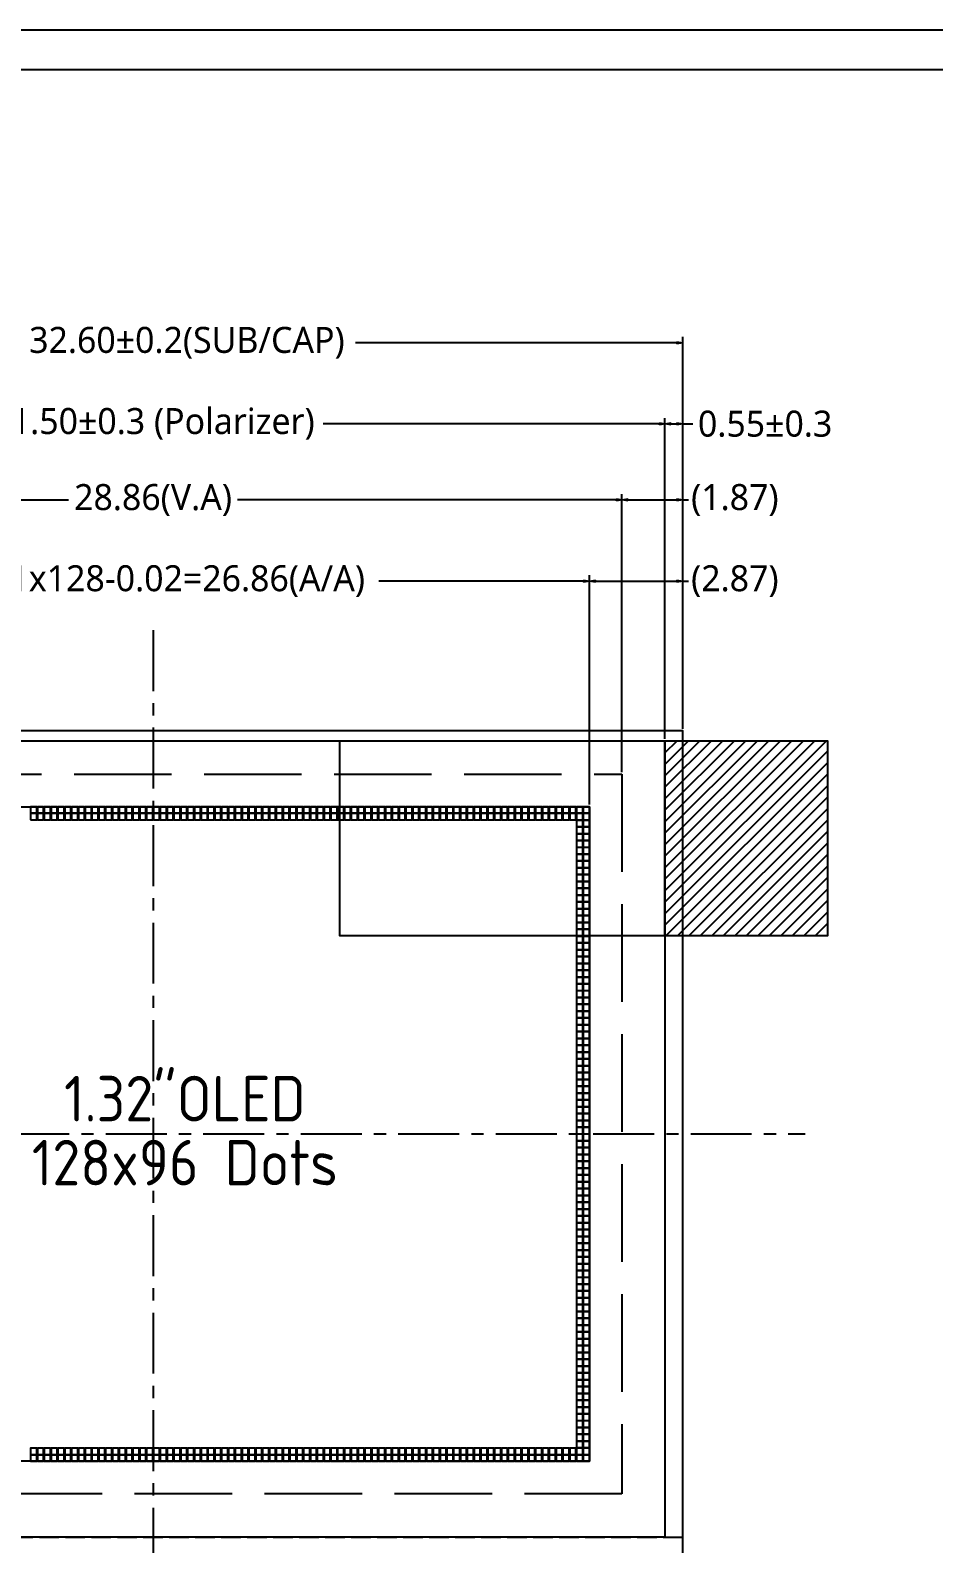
# Model space of a CAD drawing. Header units: inches. Extents: x -33 to 113, y 38 to 135.
# Drawn here: x 12.46 to 40.26, y 88.44 to 135.01 of the extents above; entities that cross this region are included whole.
import ezdxf
from ezdxf.enums import TextEntityAlignment as Align

# ---------------------------------------------------------------- set-up
doc = ezdxf.new("R2010")
doc.units = ezdxf.units.IN
doc.header["$MEASUREMENT"] = 0
doc.linetypes.add('CENTER', pattern=[0.6, 0.375, -0.075, 0.075, -0.075])
doc.linetypes.add('HIDDEN', pattern=[4, 3, -1])
for name, color, linetype in [('BOM', 7, 'Continuous'), ('dim', 3, 'Continuous'), ('Frame', 7, 'Continuous'), ('PANEL', 7, 'Continuous'), ('PIXEL', 7, 'Continuous'), ('Polarizer', 6, 'Continuous')]:
    doc.layers.add(name, color=color, linetype=linetype)
doc.styles.add('Arial', font='')
doc.styles.get("Standard").update_dxf_attribs({"font": 'isocp.shx', "bigfont": 'gbcbig.shx'})
doc.styles.get('Arial').set_extended_font_data('Microsoft YaHei')
doc.dimstyles.new('STANDARD$0', dxfattribs={"dimtxt": 1.5, "dimasz": 1.8, "dimexe": 0.5, "dimexo": 0.5, "dimgap": 0.2, "dimtad": 0, "dimzin": 9, "dimdsep": 46, "dimtxsty": 'Standard', "dimcen": 1.8, "dimclrd": 1, "dimclre": 1, "dimclrt": 1, "dimadec": 0, "dimazin": 0, "dimtfac": 1, "dimtmove": 0, "dimatfit": 1, "dimfxl": 0.5, "dimtolj": 1, "dimtzin": 0, "dimlwd": 5, "dimlwe": 5, "dimarcsym": 0})

# ---------------------------------------------------------------- blocks, each defined once
blk = doc.blocks.new('_ClosedBlank')
at = {"color": 0, "linetype": 'ByBlock', "lineweight": -2}
for p, q in [((-1, 0.17), (0, 0)), ((-1, 0.17), (-1, -0.17)), ((0, 0), (-1, -0.17))]:
    blk.add_line(p, q, dxfattribs=at)
blk = doc.blocks.new('*D6')
at = {"layer": 'DEFPOINTS', "color": 0, "transparency": 16777216}
for p in [(29.667, 118.059), (2.807, 111.118), (29.667, 111.118)]:
    blk.add_point(p, dxfattribs=at)
at = {"layer": 'dim', "color": 4, "lineweight": -2, "transparency": 16777216}
for p, q in [((2.807, 111.181), (2.807, 118.239)), ((2.987, 118.059), (9.288, 118.059)), ((29.487, 118.059), (23.187, 118.059)), ((29.667, 111.181), (29.667, 118.239))]:
    blk.add_line(p, q, dxfattribs=at)
at = {"layer": 'dim', "color": 4, "lineweight": -2, "transparency": 16777216, "xscale": 0.18, "yscale": 0.18, "zscale": 0.18, "rotation": 180}
blk.add_blockref('_ClosedBlank', (2.807, 118.059), dxfattribs=at)
at = {"layer": 'dim', "color": 4, "lineweight": -2, "transparency": 16777216, "xscale": 0.18, "yscale": 0.18, "zscale": 0.18}
blk.add_blockref('_ClosedBlank', (29.667, 118.059), dxfattribs=at)
at = {"layer": 'dim', "color": 4, "transparency": 16777216, "insert": (16.237, 118.059), "char_height": 0.8, "attachment_point": 5, "style": 'Arial'}
blk.add_mtext('\\A1;P0.21x128-0.02=26.86(A/A)', dxfattribs=at)
blk = doc.blocks.new('*D7')
at = {"layer": 'DEFPOINTS', "color": 0, "transparency": 16777216}
for p in [(32.537, 125.392), (-0.063, 113.448), (32.537, 113.448)]:
    blk.add_point(p, dxfattribs=at)
at = {"layer": 'dim', "color": 4, "lineweight": -2, "transparency": 16777216}
for p, q in [((-0.063, 113.511), (-0.063, 125.572)), ((0.117, 125.392), (12.097, 125.392)), ((32.357, 125.392), (22.462, 125.392)), ((32.537, 113.511), (32.537, 125.572))]:
    blk.add_line(p, q, dxfattribs=at)
at = {"layer": 'dim', "color": 4, "lineweight": -2, "transparency": 16777216, "xscale": 0.18, "yscale": 0.18, "zscale": 0.18, "rotation": 180}
blk.add_blockref('_ClosedBlank', (-0.063, 125.392), dxfattribs=at)
at = {"layer": 'dim', "color": 4, "lineweight": -2, "transparency": 16777216, "xscale": 0.18, "yscale": 0.18, "zscale": 0.18}
blk.add_blockref('_ClosedBlank', (32.537, 125.392), dxfattribs=at)
at = {"layer": 'dim', "color": 4, "transparency": 16777216, "insert": (17.279, 125.392), "char_height": 0.8, "attachment_point": 5, "style": 'Arial'}
blk.add_mtext('\\A1;32.60%%P0.2(SUB/CAP)', dxfattribs=at)
blk = doc.blocks.new('*D8')
at = {"layer": 'DEFPOINTS', "color": 0, "transparency": 16777216}
for p in [(32.537, 118.059), (32.537, 113.448), (29.667, 111.118)]:
    blk.add_point(p, dxfattribs=at)
at = {"layer": 'dim', "color": 4, "lineweight": -2, "transparency": 16777216}
for p, q in [((29.667, 111.181), (29.667, 118.239)), ((29.847, 118.059), (32.357, 118.059)), ((32.537, 113.511), (32.537, 118.239)), ((32.537, 118.059), (32.717, 118.059))]:
    blk.add_line(p, q, dxfattribs=at)
at = {"layer": 'dim', "color": 4, "lineweight": -2, "transparency": 16777216, "xscale": 0.18, "yscale": 0.18, "zscale": 0.18, "rotation": 180}
blk.add_blockref('_ClosedBlank', (29.667, 118.059), dxfattribs=at)
at = {"layer": 'dim', "color": 4, "lineweight": -2, "transparency": 16777216, "xscale": 0.18, "yscale": 0.18, "zscale": 0.18}
blk.add_blockref('_ClosedBlank', (32.537, 118.059), dxfattribs=at)
at = {"layer": 'dim', "color": 4, "transparency": 16777216, "insert": (34.14, 118.059), "char_height": 0.8, "attachment_point": 5, "style": 'Arial'}
blk.add_mtext('\\A1;(2.87)', dxfattribs=at)
blk = doc.blocks.new('*D15')
at = {"layer": 'DEFPOINTS', "color": 0, "transparency": 16777216}
for p in [(30.667, 120.556), (1.807, 112.118), (30.667, 112.118)]:
    blk.add_point(p, dxfattribs=at)
at = {"layer": 'dim', "color": 4, "lineweight": -2, "transparency": 16777216}
for p, q in [((1.807, 112.181), (1.807, 120.736)), ((30.667, 112.181), (30.667, 120.736)), ((1.987, 120.556), (13.638, 120.556)), ((30.487, 120.556), (18.836, 120.556))]:
    blk.add_line(p, q, dxfattribs=at)
at = {"layer": 'dim', "color": 4, "lineweight": -2, "transparency": 16777216, "xscale": 0.18, "yscale": 0.18, "zscale": 0.18, "rotation": 180}
blk.add_blockref('_ClosedBlank', (1.807, 120.556), dxfattribs=at)
at = {"layer": 'dim', "color": 4, "lineweight": -2, "transparency": 16777216, "xscale": 0.18, "yscale": 0.18, "zscale": 0.18}
blk.add_blockref('_ClosedBlank', (30.667, 120.556), dxfattribs=at)
at = {"layer": 'dim', "color": 4, "transparency": 16777216, "insert": (16.237, 120.556), "char_height": 0.8, "attachment_point": 5, "style": 'Arial'}
blk.add_mtext('\\A1;28.86(V.A)', dxfattribs=at)
blk = doc.blocks.new('*D18')
at = {"layer": 'DEFPOINTS', "color": 0, "transparency": 16777216}
for p in [(32.537, 120.556), (32.537, 113.448), (30.667, 112.118)]:
    blk.add_point(p, dxfattribs=at)
at = {"layer": 'dim', "color": 4, "lineweight": -2, "transparency": 16777216}
for p, q in [((30.667, 112.181), (30.667, 120.736)), ((32.537, 113.511), (32.537, 120.736)), ((30.847, 120.556), (32.357, 120.556)), ((32.537, 120.556), (32.717, 120.556))]:
    blk.add_line(p, q, dxfattribs=at)
at = {"layer": 'dim', "color": 4, "lineweight": -2, "transparency": 16777216, "xscale": 0.18, "yscale": 0.18, "zscale": 0.18, "rotation": 180}
blk.add_blockref('_ClosedBlank', (30.667, 120.556), dxfattribs=at)
at = {"layer": 'dim', "color": 4, "lineweight": -2, "transparency": 16777216, "xscale": 0.18, "yscale": 0.18, "zscale": 0.18}
blk.add_blockref('_ClosedBlank', (32.537, 120.556), dxfattribs=at)
at = {"layer": 'dim', "color": 4, "transparency": 16777216, "insert": (34.14, 120.556), "char_height": 0.8, "attachment_point": 5, "style": 'Arial'}
blk.add_mtext('\\A1;(1.87)', dxfattribs=at)
blk = doc.blocks.new('*D36')
at = {"layer": 'DEFPOINTS', "color": 0, "transparency": 16777216}
for p in [(31.987, 122.896), (0.487, 113.148), (31.987, 113.148)]:
    blk.add_point(p, dxfattribs=at)
at = {"layer": 'dim', "color": 4, "lineweight": -2, "transparency": 16777216}
for p, q in [((0.487, 113.211), (0.487, 123.076)), ((31.987, 113.211), (31.987, 123.076)), ((0.667, 122.896), (11.008, 122.896)), ((31.807, 122.896), (21.467, 122.896))]:
    blk.add_line(p, q, dxfattribs=at)
at = {"layer": 'dim', "color": 4, "lineweight": -2, "transparency": 16777216, "xscale": 0.18, "yscale": 0.18, "zscale": 0.18, "rotation": 180}
blk.add_blockref('_ClosedBlank', (0.487, 122.896), dxfattribs=at)
at = {"layer": 'dim', "color": 4, "lineweight": -2, "transparency": 16777216, "xscale": 0.18, "yscale": 0.18, "zscale": 0.18}
blk.add_blockref('_ClosedBlank', (31.987, 122.896), dxfattribs=at)
at = {"layer": 'dim', "color": 4, "transparency": 16777216, "insert": (16.237, 122.896), "char_height": 0.8, "attachment_point": 5, "style": 'Arial'}
blk.add_mtext('\\A1;31.50%%P0.3 (Polarizer)', dxfattribs=at)
blk = doc.blocks.new('*D39')
at = {"layer": 'DEFPOINTS', "color": 0, "transparency": 16777216}
for p in [(32.537, 122.896), (32.537, 113.448), (31.987, 113.148)]:
    blk.add_point(p, dxfattribs=at)
at = {"layer": 'dim', "color": 4, "lineweight": -2, "transparency": 16777216}
for p, q in [((31.987, 113.211), (31.987, 123.076)), ((32.537, 113.511), (32.537, 123.076)), ((32.167, 122.896), (32.357, 122.896)), ((32.537, 122.896), (32.847, 122.896))]:
    blk.add_line(p, q, dxfattribs=at)
at = {"layer": 'dim', "color": 4, "lineweight": -2, "transparency": 16777216, "xscale": 0.18, "yscale": 0.18, "zscale": 0.18, "rotation": 180}
blk.add_blockref('_ClosedBlank', (31.987, 122.896), dxfattribs=at)
at = {"layer": 'dim', "color": 4, "lineweight": -2, "transparency": 16777216, "xscale": 0.18, "yscale": 0.18, "zscale": 0.18}
blk.add_blockref('_ClosedBlank', (32.537, 122.896), dxfattribs=at)
at = {"layer": 'dim', "color": 4, "transparency": 16777216, "insert": (35.072, 122.896), "char_height": 0.8, "attachment_point": 5, "style": 'Arial'}
blk.add_mtext('\\A1;0.55%%p0.3', dxfattribs=at)

msp = doc.modelspace()

# ---------------------------------------------------------------- hatches: boundary and pattern name
at = {"layer": 'BOM'}
h = msp.add_hatch(dxfattribs=at)
h.set_pattern_fill('ANSI31', color=3, scale=2, style=0)
h.set_pattern_definition([(45, (-46.58848, -22.36912), (-0.1767767, 0.1767767), [])])
h.paths.add_polyline_path([(36.987, 113.148), (31.987, 113.148), (31.987, 107.148), (36.987, 107.148)])

# ---------------------------------------------------------------- linework, layer by layer
at = {"color": 1, "linetype": 'CENTER', "ltscale": 5}
msp.add_line((16.237, 116.55), (16.237, 79.574), dxfattribs=at)
at = {"linetype": 'CENTER', "ltscale": 5}
msp.add_line((-3.218, 101.048), (36.305, 101.048), dxfattribs=at)
at = {"linetype": 'HIDDEN'}
msp.add_lwpolyline([(1.807, 112.118), (30.667, 112.118), (30.667, 89.978), (1.807, 89.978)], close=True, dxfattribs=at)
msp.add_lwpolyline([(2.807, 111.118), (29.667, 111.118), (29.667, 90.978), (2.807, 90.978)], close=True)
at = {"layer": 'BOM', "color": 3}
for points in [[(21.987, 113.148), (36.987, 113.148), (36.987, 107.148), (21.987, 107.148)], [(31.987, 113.148), (36.987, 113.148), (36.987, 107.148), (31.987, 107.148)]]:
    msp.add_lwpolyline(points, close=True, dxfattribs=at)
at = {"layer": 'Frame'}
for points in [[(112.602, 135.007), (-32.598, 135.007), (-32.598, 38.207), (112.602, 38.207)], [(111.392, 39.417), (-31.388, 39.417), (-31.388, 133.797), (111.392, 133.797)]]:
    msp.add_lwpolyline(points, close=True, dxfattribs=at)
at = {"layer": 'PANEL'}
msp.add_lwpolyline([(-0.063, 85.148), (32.537, 85.148), (32.537, 113.448), (-0.063, 113.448)], close=True, dxfattribs=at)
at = {"layer": 'PANEL', "linetype": 'HIDDEN', "ltscale": 0.2}
msp.add_lwpolyline([(-0.063, 88.648), (32.537, 88.648), (32.537, 113.448), (-0.063, 113.448)], close=True, dxfattribs=at)
at = {"layer": 'PIXEL'}
for points in [[(12.467, 110.928), (12.657, 110.928), (12.657, 111.118), (12.467, 111.118)], [(12.467, 110.718), (12.657, 110.718), (12.657, 110.908), (12.467, 110.908)], [(12.677, 110.928), (12.867, 110.928), (12.867, 111.118), (12.677, 111.118)], [(12.677, 110.718), (12.867, 110.718), (12.867, 110.908), (12.677, 110.908)], [(12.887, 110.928), (13.077, 110.928), (13.077, 111.118), (12.887, 111.118)], [(12.887, 110.718), (13.077, 110.718), (13.077, 110.908), (12.887, 110.908)], [(13.097, 110.928), (13.287, 110.928), (13.287, 111.118), (13.097, 111.118)], [(13.097, 110.718), (13.287, 110.718), (13.287, 110.908), (13.097, 110.908)], [(13.307, 110.928), (13.497, 110.928), (13.497, 111.118), (13.307, 111.118)], [(13.307, 110.718), (13.497, 110.718), (13.497, 110.908), (13.307, 110.908)], [(13.517, 110.928), (13.707, 110.928), (13.707, 111.118), (13.517, 111.118)], [(13.517, 110.718), (13.707, 110.718), (13.707, 110.908), (13.517, 110.908)], [(13.727, 110.928), (13.917, 110.928), (13.917, 111.118), (13.727, 111.118)], [(13.727, 110.718), (13.917, 110.718), (13.917, 110.908), (13.727, 110.908)], [(13.937, 110.928), (14.127, 110.928), (14.127, 111.118), (13.937, 111.118)], [(13.937, 110.718), (14.127, 110.718), (14.127, 110.908), (13.937, 110.908)], [(14.147, 110.928), (14.337, 110.928), (14.337, 111.118), (14.147, 111.118)], [(14.147, 110.718), (14.337, 110.718), (14.337, 110.908), (14.147, 110.908)], [(14.357, 110.928), (14.547, 110.928), (14.547, 111.118), (14.357, 111.118)], [(14.357, 110.718), (14.547, 110.718), (14.547, 110.908), (14.357, 110.908)], [(14.567, 110.928), (14.757, 110.928), (14.757, 111.118), (14.567, 111.118)], [(14.567, 110.718), (14.757, 110.718), (14.757, 110.908), (14.567, 110.908)], [(14.777, 110.928), (14.967, 110.928), (14.967, 111.118), (14.777, 111.118)], [(14.777, 110.718), (14.967, 110.718), (14.967, 110.908), (14.777, 110.908)], [(14.987, 110.928), (15.177, 110.928), (15.177, 111.118), (14.987, 111.118)], [(14.987, 110.718), (15.177, 110.718), (15.177, 110.908), (14.987, 110.908)], [(15.197, 110.928), (15.387, 110.928), (15.387, 111.118), (15.197, 111.118)], [(15.197, 110.718), (15.387, 110.718), (15.387, 110.908), (15.197, 110.908)], [(15.407, 110.928), (15.597, 110.928), (15.597, 111.118), (15.407, 111.118)], [(15.407, 110.718), (15.597, 110.718), (15.597, 110.908), (15.407, 110.908)], [(15.617, 110.928), (15.807, 110.928), (15.807, 111.118), (15.617, 111.118)], [(15.617, 110.718), (15.807, 110.718), (15.807, 110.908), (15.617, 110.908)], [(15.827, 110.928), (16.017, 110.928), (16.017, 111.118), (15.827, 111.118)], [(15.827, 110.718), (16.017, 110.718), (16.017, 110.908), (15.827, 110.908)], [(16.037, 110.928), (16.227, 110.928), (16.227, 111.118), (16.037, 111.118)], [(16.037, 110.718), (16.227, 110.718), (16.227, 110.908), (16.037, 110.908)], [(16.247, 110.928), (16.437, 110.928), (16.437, 111.118), (16.247, 111.118)], [(16.247, 110.718), (16.437, 110.718), (16.437, 110.908), (16.247, 110.908)], [(16.457, 110.928), (16.647, 110.928), (16.647, 111.118), (16.457, 111.118)], [(16.457, 110.718), (16.647, 110.718), (16.647, 110.908), (16.457, 110.908)], [(16.667, 110.928), (16.857, 110.928), (16.857, 111.118), (16.667, 111.118)], [(16.667, 110.718), (16.857, 110.718), (16.857, 110.908), (16.667, 110.908)], [(16.877, 110.928), (17.067, 110.928), (17.067, 111.118), (16.877, 111.118)], [(16.877, 110.718), (17.067, 110.718), (17.067, 110.908), (16.877, 110.908)], [(17.087, 110.928), (17.277, 110.928), (17.277, 111.118), (17.087, 111.118)], [(17.087, 110.718), (17.277, 110.718), (17.277, 110.908), (17.087, 110.908)], [(17.297, 110.928), (17.487, 110.928), (17.487, 111.118), (17.297, 111.118)], [(17.297, 110.718), (17.487, 110.718), (17.487, 110.908), (17.297, 110.908)], [(17.507, 110.928), (17.697, 110.928), (17.697, 111.118), (17.507, 111.118)], [(17.507, 110.718), (17.697, 110.718), (17.697, 110.908), (17.507, 110.908)], [(17.717, 110.928), (17.907, 110.928), (17.907, 111.118), (17.717, 111.118)], [(17.717, 110.718), (17.907, 110.718), (17.907, 110.908), (17.717, 110.908)], [(17.927, 110.928), (18.117, 110.928), (18.117, 111.118), (17.927, 111.118)], [(17.927, 110.718), (18.117, 110.718), (18.117, 110.908), (17.927, 110.908)], [(18.137, 110.928), (18.327, 110.928), (18.327, 111.118), (18.137, 111.118)], [(18.137, 110.718), (18.327, 110.718), (18.327, 110.908), (18.137, 110.908)], [(18.347, 110.928), (18.537, 110.928), (18.537, 111.118), (18.347, 111.118)], [(18.347, 110.718), (18.537, 110.718), (18.537, 110.908), (18.347, 110.908)], [(18.557, 110.928), (18.747, 110.928), (18.747, 111.118), (18.557, 111.118)], [(18.557, 110.718), (18.747, 110.718), (18.747, 110.908), (18.557, 110.908)], [(18.767, 110.928), (18.957, 110.928), (18.957, 111.118), (18.767, 111.118)], [(18.767, 110.718), (18.957, 110.718), (18.957, 110.908), (18.767, 110.908)], [(18.977, 110.928), (19.167, 110.928), (19.167, 111.118), (18.977, 111.118)], [(18.977, 110.718), (19.167, 110.718), (19.167, 110.908), (18.977, 110.908)], [(19.187, 110.928), (19.377, 110.928), (19.377, 111.118), (19.187, 111.118)], [(19.187, 110.718), (19.377, 110.718), (19.377, 110.908), (19.187, 110.908)], [(19.397, 110.928), (19.587, 110.928), (19.587, 111.118), (19.397, 111.118)], [(19.397, 110.718), (19.587, 110.718), (19.587, 110.908), (19.397, 110.908)], [(19.607, 110.928), (19.797, 110.928), (19.797, 111.118), (19.607, 111.118)], [(19.607, 110.718), (19.797, 110.718), (19.797, 110.908), (19.607, 110.908)], [(19.817, 110.928), (20.007, 110.928), (20.007, 111.118), (19.817, 111.118)], [(19.817, 110.718), (20.007, 110.718), (20.007, 110.908), (19.817, 110.908)], [(20.027, 110.928), (20.217, 110.928), (20.217, 111.118), (20.027, 111.118)], [(20.027, 110.718), (20.217, 110.718), (20.217, 110.908), (20.027, 110.908)], [(20.237, 110.928), (20.427, 110.928), (20.427, 111.118), (20.237, 111.118)], [(20.237, 110.718), (20.427, 110.718), (20.427, 110.908), (20.237, 110.908)], [(20.447, 110.928), (20.637, 110.928), (20.637, 111.118), (20.447, 111.118)], [(20.447, 110.718), (20.637, 110.718), (20.637, 110.908), (20.447, 110.908)], [(20.657, 110.928), (20.847, 110.928), (20.847, 111.118), (20.657, 111.118)], [(20.657, 110.718), (20.847, 110.718), (20.847, 110.908), (20.657, 110.908)], [(20.867, 110.928), (21.057, 110.928), (21.057, 111.118), (20.867, 111.118)], [(20.867, 110.718), (21.057, 110.718), (21.057, 110.908), (20.867, 110.908)], [(21.077, 110.928), (21.267, 110.928), (21.267, 111.118), (21.077, 111.118)], [(21.077, 110.718), (21.267, 110.718), (21.267, 110.908), (21.077, 110.908)], [(21.287, 110.928), (21.477, 110.928), (21.477, 111.118), (21.287, 111.118)], [(21.287, 110.718), (21.477, 110.718), (21.477, 110.908), (21.287, 110.908)], [(21.497, 110.928), (21.687, 110.928), (21.687, 111.118), (21.497, 111.118)], [(21.497, 110.718), (21.687, 110.718), (21.687, 110.908), (21.497, 110.908)], [(21.707, 110.928), (21.897, 110.928), (21.897, 111.118), (21.707, 111.118)], [(21.707, 110.718), (21.897, 110.718), (21.897, 110.908), (21.707, 110.908)], [(21.917, 110.928), (22.107, 110.928), (22.107, 111.118), (21.917, 111.118)], [(21.917, 110.718), (22.107, 110.718), (22.107, 110.908), (21.917, 110.908)], [(22.127, 110.928), (22.317, 110.928), (22.317, 111.118), (22.127, 111.118)], [(22.127, 110.718), (22.317, 110.718), (22.317, 110.908), (22.127, 110.908)], [(22.337, 110.928), (22.527, 110.928), (22.527, 111.118), (22.337, 111.118)], [(22.337, 110.718), (22.527, 110.718), (22.527, 110.908), (22.337, 110.908)], [(22.547, 110.928), (22.737, 110.928), (22.737, 111.118), (22.547, 111.118)], [(22.547, 110.718), (22.737, 110.718), (22.737, 110.908), (22.547, 110.908)], [(22.757, 110.928), (22.947, 110.928), (22.947, 111.118), (22.757, 111.118)], [(22.757, 110.718), (22.947, 110.718), (22.947, 110.908), (22.757, 110.908)], [(22.967, 110.928), (23.157, 110.928), (23.157, 111.118), (22.967, 111.118)], [(22.967, 110.718), (23.157, 110.718), (23.157, 110.908), (22.967, 110.908)], [(23.177, 110.928), (23.367, 110.928), (23.367, 111.118), (23.177, 111.118)], [(23.177, 110.718), (23.367, 110.718), (23.367, 110.908), (23.177, 110.908)], [(23.387, 110.928), (23.577, 110.928), (23.577, 111.118), (23.387, 111.118)], [(23.387, 110.718), (23.577, 110.718), (23.577, 110.908), (23.387, 110.908)], [(23.597, 110.928), (23.787, 110.928), (23.787, 111.118), (23.597, 111.118)], [(23.597, 110.718), (23.787, 110.718), (23.787, 110.908), (23.597, 110.908)], [(23.807, 110.928), (23.997, 110.928), (23.997, 111.118), (23.807, 111.118)], [(23.807, 110.718), (23.997, 110.718), (23.997, 110.908), (23.807, 110.908)], [(24.017, 110.928), (24.207, 110.928), (24.207, 111.118), (24.017, 111.118)], [(24.017, 110.718), (24.207, 110.718), (24.207, 110.908), (24.017, 110.908)], [(24.227, 110.928), (24.417, 110.928), (24.417, 111.118), (24.227, 111.118)], [(24.227, 110.718), (24.417, 110.718), (24.417, 110.908), (24.227, 110.908)], [(24.437, 110.928), (24.627, 110.928), (24.627, 111.118), (24.437, 111.118)], [(24.437, 110.718), (24.627, 110.718), (24.627, 110.908), (24.437, 110.908)], [(24.647, 110.928), (24.837, 110.928), (24.837, 111.118), (24.647, 111.118)], [(24.647, 110.718), (24.837, 110.718), (24.837, 110.908), (24.647, 110.908)], [(24.857, 110.928), (25.047, 110.928), (25.047, 111.118), (24.857, 111.118)], [(24.857, 110.718), (25.047, 110.718), (25.047, 110.908), (24.857, 110.908)], [(25.067, 110.928), (25.257, 110.928), (25.257, 111.118), (25.067, 111.118)], [(25.067, 110.718), (25.257, 110.718), (25.257, 110.908), (25.067, 110.908)], [(25.277, 110.928), (25.467, 110.928), (25.467, 111.118), (25.277, 111.118)], [(25.277, 110.718), (25.467, 110.718), (25.467, 110.908), (25.277, 110.908)], [(25.487, 110.928), (25.677, 110.928), (25.677, 111.118), (25.487, 111.118)], [(25.487, 110.718), (25.677, 110.718), (25.677, 110.908), (25.487, 110.908)], [(25.697, 110.928), (25.887, 110.928), (25.887, 111.118), (25.697, 111.118)], [(25.697, 110.718), (25.887, 110.718), (25.887, 110.908), (25.697, 110.908)], [(25.907, 110.928), (26.097, 110.928), (26.097, 111.118), (25.907, 111.118)], [(25.907, 110.718), (26.097, 110.718), (26.097, 110.908), (25.907, 110.908)], [(26.117, 110.928), (26.307, 110.928), (26.307, 111.118), (26.117, 111.118)], [(26.117, 110.718), (26.307, 110.718), (26.307, 110.908), (26.117, 110.908)], [(26.327, 110.928), (26.517, 110.928), (26.517, 111.118), (26.327, 111.118)], [(26.327, 110.718), (26.517, 110.718), (26.517, 110.908), (26.327, 110.908)], [(26.537, 110.928), (26.727, 110.928), (26.727, 111.118), (26.537, 111.118)], [(26.537, 110.718), (26.727, 110.718), (26.727, 110.908), (26.537, 110.908)], [(26.747, 110.928), (26.937, 110.928), (26.937, 111.118), (26.747, 111.118)], [(26.747, 110.718), (26.937, 110.718), (26.937, 110.908), (26.747, 110.908)], [(26.957, 110.928), (27.147, 110.928), (27.147, 111.118), (26.957, 111.118)], [(26.957, 110.718), (27.147, 110.718), (27.147, 110.908), (26.957, 110.908)], [(27.167, 110.928), (27.357, 110.928), (27.357, 111.118), (27.167, 111.118)], [(27.167, 110.718), (27.357, 110.718), (27.357, 110.908), (27.167, 110.908)], [(27.377, 110.928), (27.567, 110.928), (27.567, 111.118), (27.377, 111.118)], [(27.377, 110.718), (27.567, 110.718), (27.567, 110.908), (27.377, 110.908)], [(27.587, 110.928), (27.777, 110.928), (27.777, 111.118), (27.587, 111.118)], [(27.587, 110.718), (27.777, 110.718), (27.777, 110.908), (27.587, 110.908)], [(27.797, 110.928), (27.987, 110.928), (27.987, 111.118), (27.797, 111.118)], [(27.797, 110.718), (27.987, 110.718), (27.987, 110.908), (27.797, 110.908)], [(28.007, 110.928), (28.197, 110.928), (28.197, 111.118), (28.007, 111.118)], [(28.007, 110.718), (28.197, 110.718), (28.197, 110.908), (28.007, 110.908)], [(28.217, 110.928), (28.407, 110.928), (28.407, 111.118), (28.217, 111.118)], [(28.217, 110.718), (28.407, 110.718), (28.407, 110.908), (28.217, 110.908)], [(28.427, 110.928), (28.617, 110.928), (28.617, 111.118), (28.427, 111.118)], [(28.427, 110.718), (28.617, 110.718), (28.617, 110.908), (28.427, 110.908)], [(28.637, 110.928), (28.827, 110.928), (28.827, 111.118), (28.637, 111.118)], [(28.637, 110.718), (28.827, 110.718), (28.827, 110.908), (28.637, 110.908)], [(28.847, 110.928), (29.037, 110.928), (29.037, 111.118), (28.847, 111.118)], [(28.847, 110.718), (29.037, 110.718), (29.037, 110.908), (28.847, 110.908)], [(29.057, 110.928), (29.247, 110.928), (29.247, 111.118), (29.057, 111.118)], [(29.057, 110.718), (29.247, 110.718), (29.247, 110.908), (29.057, 110.908)], [(29.267, 110.928), (29.457, 110.928), (29.457, 111.118), (29.267, 111.118)], [(29.267, 110.718), (29.457, 110.718), (29.457, 110.908), (29.267, 110.908)], [(29.477, 110.928), (29.667, 110.928), (29.667, 111.118), (29.477, 111.118)], [(29.477, 110.718), (29.667, 110.718), (29.667, 110.908), (29.477, 110.908)], [(29.267, 110.508), (29.457, 110.508), (29.457, 110.698), (29.267, 110.698)], [(29.267, 110.298), (29.457, 110.298), (29.457, 110.488), (29.267, 110.488)], [(29.477, 110.508), (29.667, 110.508), (29.667, 110.698), (29.477, 110.698)], [(29.477, 110.298), (29.667, 110.298), (29.667, 110.488), (29.477, 110.488)], [(29.267, 110.088), (29.457, 110.088), (29.457, 110.278), (29.267, 110.278)], [(29.267, 109.878), (29.457, 109.878), (29.457, 110.068), (29.267, 110.068)], [(29.477, 110.088), (29.667, 110.088), (29.667, 110.278), (29.477, 110.278)], [(29.477, 109.878), (29.667, 109.878), (29.667, 110.068), (29.477, 110.068)], [(29.267, 109.668), (29.457, 109.668), (29.457, 109.858), (29.267, 109.858)], [(29.267, 109.458), (29.457, 109.458), (29.457, 109.648), (29.267, 109.648)], [(29.267, 109.248), (29.457, 109.248), (29.457, 109.438), (29.267, 109.438)], [(29.477, 109.668), (29.667, 109.668), (29.667, 109.858), (29.477, 109.858)], [(29.477, 109.458), (29.667, 109.458), (29.667, 109.648), (29.477, 109.648)], [(29.477, 109.248), (29.667, 109.248), (29.667, 109.438), (29.477, 109.438)], [(29.267, 109.038), (29.457, 109.038), (29.457, 109.228), (29.267, 109.228)], [(29.267, 108.828), (29.457, 108.828), (29.457, 109.018), (29.267, 109.018)], [(29.477, 109.038), (29.667, 109.038), (29.667, 109.228), (29.477, 109.228)], [(29.477, 108.828), (29.667, 108.828), (29.667, 109.018), (29.477, 109.018)], [(29.267, 108.618), (29.457, 108.618), (29.457, 108.808), (29.267, 108.808)], [(29.267, 108.408), (29.457, 108.408), (29.457, 108.598), (29.267, 108.598)], [(29.477, 108.618), (29.667, 108.618), (29.667, 108.808), (29.477, 108.808)], [(29.477, 108.408), (29.667, 108.408), (29.667, 108.598), (29.477, 108.598)], [(29.267, 108.198), (29.457, 108.198), (29.457, 108.388), (29.267, 108.388)], [(29.267, 107.988), (29.457, 107.988), (29.457, 108.178), (29.267, 108.178)], [(29.477, 108.198), (29.667, 108.198), (29.667, 108.388), (29.477, 108.388)], [(29.477, 107.988), (29.667, 107.988), (29.667, 108.178), (29.477, 108.178)], [(29.267, 107.778), (29.457, 107.778), (29.457, 107.968), (29.267, 107.968)], [(29.267, 107.568), (29.457, 107.568), (29.457, 107.758), (29.267, 107.758)], [(29.477, 107.778), (29.667, 107.778), (29.667, 107.968), (29.477, 107.968)], [(29.477, 107.568), (29.667, 107.568), (29.667, 107.758), (29.477, 107.758)], [(29.267, 107.358), (29.457, 107.358), (29.457, 107.548), (29.267, 107.548)], [(29.267, 107.148), (29.457, 107.148), (29.457, 107.338), (29.267, 107.338)], [(29.267, 106.938), (29.457, 106.938), (29.457, 107.128), (29.267, 107.128)], [(29.477, 107.358), (29.667, 107.358), (29.667, 107.548), (29.477, 107.548)], [(29.477, 107.148), (29.667, 107.148), (29.667, 107.338), (29.477, 107.338)], [(29.477, 106.938), (29.667, 106.938), (29.667, 107.128), (29.477, 107.128)], [(29.267, 106.728), (29.457, 106.728), (29.457, 106.918), (29.267, 106.918)], [(29.267, 106.518), (29.457, 106.518), (29.457, 106.708), (29.267, 106.708)], [(29.477, 106.728), (29.667, 106.728), (29.667, 106.918), (29.477, 106.918)], [(29.477, 106.518), (29.667, 106.518), (29.667, 106.708), (29.477, 106.708)], [(29.267, 106.308), (29.457, 106.308), (29.457, 106.498), (29.267, 106.498)], [(29.267, 106.098), (29.457, 106.098), (29.457, 106.288), (29.267, 106.288)], [(29.477, 106.308), (29.667, 106.308), (29.667, 106.498), (29.477, 106.498)], [(29.477, 106.098), (29.667, 106.098), (29.667, 106.288), (29.477, 106.288)], [(29.267, 105.888), (29.457, 105.888), (29.457, 106.078), (29.267, 106.078)], [(29.267, 105.678), (29.457, 105.678), (29.457, 105.868), (29.267, 105.868)], [(29.477, 105.888), (29.667, 105.888), (29.667, 106.078), (29.477, 106.078)], [(29.477, 105.678), (29.667, 105.678), (29.667, 105.868), (29.477, 105.868)], [(29.267, 105.468), (29.457, 105.468), (29.457, 105.658), (29.267, 105.658)], [(29.267, 105.258), (29.457, 105.258), (29.457, 105.448), (29.267, 105.448)], [(29.477, 105.468), (29.667, 105.468), (29.667, 105.658), (29.477, 105.658)], [(29.477, 105.258), (29.667, 105.258), (29.667, 105.448), (29.477, 105.448)], [(29.267, 105.048), (29.457, 105.048), (29.457, 105.238), (29.267, 105.238)], [(29.267, 104.838), (29.457, 104.838), (29.457, 105.028), (29.267, 105.028)], [(29.267, 104.628), (29.457, 104.628), (29.457, 104.818), (29.267, 104.818)], [(29.477, 105.048), (29.667, 105.048), (29.667, 105.238), (29.477, 105.238)], [(29.477, 104.838), (29.667, 104.838), (29.667, 105.028), (29.477, 105.028)], [(29.477, 104.628), (29.667, 104.628), (29.667, 104.818), (29.477, 104.818)], [(29.267, 104.418), (29.457, 104.418), (29.457, 104.608), (29.267, 104.608)], [(29.267, 104.208), (29.457, 104.208), (29.457, 104.398), (29.267, 104.398)], [(29.477, 104.418), (29.667, 104.418), (29.667, 104.608), (29.477, 104.608)], [(29.477, 104.208), (29.667, 104.208), (29.667, 104.398), (29.477, 104.398)], [(29.267, 103.998), (29.457, 103.998), (29.457, 104.188), (29.267, 104.188)], [(29.267, 103.788), (29.457, 103.788), (29.457, 103.978), (29.267, 103.978)], [(29.477, 103.998), (29.667, 103.998), (29.667, 104.188), (29.477, 104.188)], [(29.477, 103.788), (29.667, 103.788), (29.667, 103.978), (29.477, 103.978)], [(29.267, 103.578), (29.457, 103.578), (29.457, 103.768), (29.267, 103.768)], [(29.267, 103.368), (29.457, 103.368), (29.457, 103.558), (29.267, 103.558)], [(29.477, 103.578), (29.667, 103.578), (29.667, 103.768), (29.477, 103.768)], [(29.477, 103.368), (29.667, 103.368), (29.667, 103.558), (29.477, 103.558)], [(29.267, 103.158), (29.457, 103.158), (29.457, 103.348), (29.267, 103.348)], [(29.267, 102.948), (29.457, 102.948), (29.457, 103.138), (29.267, 103.138)], [(29.267, 102.738), (29.457, 102.738), (29.457, 102.928), (29.267, 102.928)], [(29.477, 103.158), (29.667, 103.158), (29.667, 103.348), (29.477, 103.348)], [(29.477, 102.948), (29.667, 102.948), (29.667, 103.138), (29.477, 103.138)], [(29.477, 102.738), (29.667, 102.738), (29.667, 102.928), (29.477, 102.928)], [(29.267, 102.528), (29.457, 102.528), (29.457, 102.718), (29.267, 102.718)], [(29.267, 102.318), (29.457, 102.318), (29.457, 102.508), (29.267, 102.508)], [(29.477, 102.528), (29.667, 102.528), (29.667, 102.718), (29.477, 102.718)], [(29.477, 102.318), (29.667, 102.318), (29.667, 102.508), (29.477, 102.508)], [(29.267, 102.108), (29.457, 102.108), (29.457, 102.298), (29.267, 102.298)], [(29.267, 101.898), (29.457, 101.898), (29.457, 102.088), (29.267, 102.088)], [(29.477, 102.108), (29.667, 102.108), (29.667, 102.298), (29.477, 102.298)], [(29.477, 101.898), (29.667, 101.898), (29.667, 102.088), (29.477, 102.088)], [(29.267, 101.688), (29.457, 101.688), (29.457, 101.878), (29.267, 101.878)], [(29.267, 101.478), (29.457, 101.478), (29.457, 101.668), (29.267, 101.668)], [(29.477, 101.688), (29.667, 101.688), (29.667, 101.878), (29.477, 101.878)], [(29.477, 101.478), (29.667, 101.478), (29.667, 101.668), (29.477, 101.668)], [(29.267, 101.268), (29.457, 101.268), (29.457, 101.458), (29.267, 101.458)], [(29.267, 101.058), (29.457, 101.058), (29.457, 101.248), (29.267, 101.248)], [(29.477, 101.268), (29.667, 101.268), (29.667, 101.458), (29.477, 101.458)], [(29.477, 101.058), (29.667, 101.058), (29.667, 101.248), (29.477, 101.248)], [(29.267, 100.848), (29.457, 100.848), (29.457, 101.038), (29.267, 101.038)], [(29.267, 100.638), (29.457, 100.638), (29.457, 100.828), (29.267, 100.828)], [(29.267, 100.428), (29.457, 100.428), (29.457, 100.618), (29.267, 100.618)], [(29.477, 100.848), (29.667, 100.848), (29.667, 101.038), (29.477, 101.038)], [(29.477, 100.638), (29.667, 100.638), (29.667, 100.828), (29.477, 100.828)], [(29.477, 100.428), (29.667, 100.428), (29.667, 100.618), (29.477, 100.618)], [(29.267, 100.218), (29.457, 100.218), (29.457, 100.408), (29.267, 100.408)], [(29.267, 100.008), (29.457, 100.008), (29.457, 100.198), (29.267, 100.198)], [(29.477, 100.218), (29.667, 100.218), (29.667, 100.408), (29.477, 100.408)], [(29.477, 100.008), (29.667, 100.008), (29.667, 100.198), (29.477, 100.198)], [(29.267, 99.798), (29.457, 99.798), (29.457, 99.988), (29.267, 99.988)], [(29.267, 99.588), (29.457, 99.588), (29.457, 99.778), (29.267, 99.778)], [(29.477, 99.798), (29.667, 99.798), (29.667, 99.988), (29.477, 99.988)], [(29.477, 99.588), (29.667, 99.588), (29.667, 99.778), (29.477, 99.778)], [(29.267, 99.378), (29.457, 99.378), (29.457, 99.568), (29.267, 99.568)], [(29.267, 99.168), (29.457, 99.168), (29.457, 99.358), (29.267, 99.358)], [(29.477, 99.378), (29.667, 99.378), (29.667, 99.568), (29.477, 99.568)], [(29.477, 99.168), (29.667, 99.168), (29.667, 99.358), (29.477, 99.358)], [(29.267, 98.958), (29.457, 98.958), (29.457, 99.148), (29.267, 99.148)], [(29.267, 98.748), (29.457, 98.748), (29.457, 98.938), (29.267, 98.938)], [(29.267, 98.538), (29.457, 98.538), (29.457, 98.728), (29.267, 98.728)], [(29.477, 98.958), (29.667, 98.958), (29.667, 99.148), (29.477, 99.148)], [(29.477, 98.748), (29.667, 98.748), (29.667, 98.938), (29.477, 98.938)], [(29.477, 98.538), (29.667, 98.538), (29.667, 98.728), (29.477, 98.728)], [(29.267, 98.328), (29.457, 98.328), (29.457, 98.518), (29.267, 98.518)], [(29.267, 98.118), (29.457, 98.118), (29.457, 98.308), (29.267, 98.308)], [(29.477, 98.328), (29.667, 98.328), (29.667, 98.518), (29.477, 98.518)], [(29.477, 98.118), (29.667, 98.118), (29.667, 98.308), (29.477, 98.308)], [(29.267, 97.908), (29.457, 97.908), (29.457, 98.098), (29.267, 98.098)], [(29.267, 97.698), (29.457, 97.698), (29.457, 97.888), (29.267, 97.888)], [(29.477, 97.908), (29.667, 97.908), (29.667, 98.098), (29.477, 98.098)], [(29.477, 97.698), (29.667, 97.698), (29.667, 97.888), (29.477, 97.888)], [(29.267, 97.488), (29.457, 97.488), (29.457, 97.678), (29.267, 97.678)], [(29.267, 97.278), (29.457, 97.278), (29.457, 97.468), (29.267, 97.468)], [(29.477, 97.488), (29.667, 97.488), (29.667, 97.678), (29.477, 97.678)], [(29.477, 97.278), (29.667, 97.278), (29.667, 97.468), (29.477, 97.468)], [(29.267, 97.068), (29.457, 97.068), (29.457, 97.258), (29.267, 97.258)], [(29.267, 96.858), (29.457, 96.858), (29.457, 97.048), (29.267, 97.048)], [(29.477, 97.068), (29.667, 97.068), (29.667, 97.258), (29.477, 97.258)], [(29.477, 96.858), (29.667, 96.858), (29.667, 97.048), (29.477, 97.048)], [(29.267, 96.648), (29.457, 96.648), (29.457, 96.838), (29.267, 96.838)], [(29.267, 96.438), (29.457, 96.438), (29.457, 96.628), (29.267, 96.628)], [(29.267, 96.228), (29.457, 96.228), (29.457, 96.418), (29.267, 96.418)], [(29.477, 96.648), (29.667, 96.648), (29.667, 96.838), (29.477, 96.838)], [(29.477, 96.438), (29.667, 96.438), (29.667, 96.628), (29.477, 96.628)], [(29.477, 96.228), (29.667, 96.228), (29.667, 96.418), (29.477, 96.418)], [(29.267, 96.018), (29.457, 96.018), (29.457, 96.208), (29.267, 96.208)], [(29.267, 95.808), (29.457, 95.808), (29.457, 95.998), (29.267, 95.998)], [(29.477, 96.018), (29.667, 96.018), (29.667, 96.208), (29.477, 96.208)], [(29.477, 95.808), (29.667, 95.808), (29.667, 95.998), (29.477, 95.998)], [(29.267, 95.598), (29.457, 95.598), (29.457, 95.788), (29.267, 95.788)], [(29.267, 95.388), (29.457, 95.388), (29.457, 95.578), (29.267, 95.578)], [(29.477, 95.598), (29.667, 95.598), (29.667, 95.788), (29.477, 95.788)], [(29.477, 95.388), (29.667, 95.388), (29.667, 95.578), (29.477, 95.578)], [(29.267, 95.178), (29.457, 95.178), (29.457, 95.368), (29.267, 95.368)], [(29.267, 94.968), (29.457, 94.968), (29.457, 95.158), (29.267, 95.158)], [(29.477, 95.178), (29.667, 95.178), (29.667, 95.368), (29.477, 95.368)], [(29.477, 94.968), (29.667, 94.968), (29.667, 95.158), (29.477, 95.158)], [(29.267, 94.758), (29.457, 94.758), (29.457, 94.948), (29.267, 94.948)], [(29.267, 94.548), (29.457, 94.548), (29.457, 94.738), (29.267, 94.738)], [(29.477, 94.758), (29.667, 94.758), (29.667, 94.948), (29.477, 94.948)], [(29.477, 94.548), (29.667, 94.548), (29.667, 94.738), (29.477, 94.738)], [(29.267, 94.338), (29.457, 94.338), (29.457, 94.528), (29.267, 94.528)], [(29.267, 94.128), (29.457, 94.128), (29.457, 94.318), (29.267, 94.318)], [(29.267, 93.918), (29.457, 93.918), (29.457, 94.108), (29.267, 94.108)], [(29.477, 94.338), (29.667, 94.338), (29.667, 94.528), (29.477, 94.528)], [(29.477, 94.128), (29.667, 94.128), (29.667, 94.318), (29.477, 94.318)], [(29.477, 93.918), (29.667, 93.918), (29.667, 94.108), (29.477, 94.108)], [(29.267, 93.708), (29.457, 93.708), (29.457, 93.898), (29.267, 93.898)], [(29.267, 93.498), (29.457, 93.498), (29.457, 93.688), (29.267, 93.688)], [(29.477, 93.708), (29.667, 93.708), (29.667, 93.898), (29.477, 93.898)], [(29.477, 93.498), (29.667, 93.498), (29.667, 93.688), (29.477, 93.688)], [(29.267, 93.288), (29.457, 93.288), (29.457, 93.478), (29.267, 93.478)], [(29.267, 93.078), (29.457, 93.078), (29.457, 93.268), (29.267, 93.268)], [(29.477, 93.288), (29.667, 93.288), (29.667, 93.478), (29.477, 93.478)], [(29.477, 93.078), (29.667, 93.078), (29.667, 93.268), (29.477, 93.268)], [(29.267, 92.868), (29.457, 92.868), (29.457, 93.058), (29.267, 93.058)], [(29.267, 92.658), (29.457, 92.658), (29.457, 92.848), (29.267, 92.848)], [(29.477, 92.868), (29.667, 92.868), (29.667, 93.058), (29.477, 93.058)], [(29.477, 92.658), (29.667, 92.658), (29.667, 92.848), (29.477, 92.848)], [(29.267, 92.448), (29.457, 92.448), (29.457, 92.638), (29.267, 92.638)], [(29.267, 92.238), (29.457, 92.238), (29.457, 92.428), (29.267, 92.428)], [(29.267, 92.028), (29.457, 92.028), (29.457, 92.218), (29.267, 92.218)], [(29.477, 92.448), (29.667, 92.448), (29.667, 92.638), (29.477, 92.638)], [(29.477, 92.238), (29.667, 92.238), (29.667, 92.428), (29.477, 92.428)], [(29.477, 92.028), (29.667, 92.028), (29.667, 92.218), (29.477, 92.218)], [(29.267, 91.818), (29.457, 91.818), (29.457, 92.008), (29.267, 92.008)], [(29.267, 91.608), (29.457, 91.608), (29.457, 91.798), (29.267, 91.798)], [(29.477, 91.818), (29.667, 91.818), (29.667, 92.008), (29.477, 92.008)], [(29.477, 91.608), (29.667, 91.608), (29.667, 91.798), (29.477, 91.798)], [(12.467, 91.188), (12.657, 91.188), (12.657, 91.378), (12.467, 91.378)], [(12.677, 91.188), (12.867, 91.188), (12.867, 91.378), (12.677, 91.378)], [(12.887, 91.188), (13.077, 91.188), (13.077, 91.378), (12.887, 91.378)], [(13.097, 91.188), (13.287, 91.188), (13.287, 91.378), (13.097, 91.378)], [(13.307, 91.188), (13.497, 91.188), (13.497, 91.378), (13.307, 91.378)], [(13.517, 91.188), (13.707, 91.188), (13.707, 91.378), (13.517, 91.378)], [(13.727, 91.188), (13.917, 91.188), (13.917, 91.378), (13.727, 91.378)], [(13.937, 91.188), (14.127, 91.188), (14.127, 91.378), (13.937, 91.378)], [(14.147, 91.188), (14.337, 91.188), (14.337, 91.378), (14.147, 91.378)], [(14.357, 91.188), (14.547, 91.188), (14.547, 91.378), (14.357, 91.378)], [(14.567, 91.188), (14.757, 91.188), (14.757, 91.378), (14.567, 91.378)], [(14.777, 91.188), (14.967, 91.188), (14.967, 91.378), (14.777, 91.378)], [(14.987, 91.188), (15.177, 91.188), (15.177, 91.378), (14.987, 91.378)], [(15.197, 91.188), (15.387, 91.188), (15.387, 91.378), (15.197, 91.378)], [(15.407, 91.188), (15.597, 91.188), (15.597, 91.378), (15.407, 91.378)], [(15.617, 91.188), (15.807, 91.188), (15.807, 91.378), (15.617, 91.378)], [(15.827, 91.188), (16.017, 91.188), (16.017, 91.378), (15.827, 91.378)], [(16.037, 91.188), (16.227, 91.188), (16.227, 91.378), (16.037, 91.378)], [(16.247, 91.188), (16.437, 91.188), (16.437, 91.378), (16.247, 91.378)], [(16.457, 91.188), (16.647, 91.188), (16.647, 91.378), (16.457, 91.378)], [(16.667, 91.188), (16.857, 91.188), (16.857, 91.378), (16.667, 91.378)], [(16.877, 91.188), (17.067, 91.188), (17.067, 91.378), (16.877, 91.378)], [(17.087, 91.188), (17.277, 91.188), (17.277, 91.378), (17.087, 91.378)], [(17.297, 91.188), (17.487, 91.188), (17.487, 91.378), (17.297, 91.378)], [(17.507, 91.188), (17.697, 91.188), (17.697, 91.378), (17.507, 91.378)], [(17.717, 91.188), (17.907, 91.188), (17.907, 91.378), (17.717, 91.378)], [(17.927, 91.188), (18.117, 91.188), (18.117, 91.378), (17.927, 91.378)], [(18.137, 91.188), (18.327, 91.188), (18.327, 91.378), (18.137, 91.378)], [(18.347, 91.188), (18.537, 91.188), (18.537, 91.378), (18.347, 91.378)], [(18.557, 91.188), (18.747, 91.188), (18.747, 91.378), (18.557, 91.378)], [(18.767, 91.188), (18.957, 91.188), (18.957, 91.378), (18.767, 91.378)], [(18.977, 91.188), (19.167, 91.188), (19.167, 91.378), (18.977, 91.378)], [(19.187, 91.188), (19.377, 91.188), (19.377, 91.378), (19.187, 91.378)], [(19.397, 91.188), (19.587, 91.188), (19.587, 91.378), (19.397, 91.378)], [(19.607, 91.188), (19.797, 91.188), (19.797, 91.378), (19.607, 91.378)], [(19.817, 91.188), (20.007, 91.188), (20.007, 91.378), (19.817, 91.378)], [(20.027, 91.188), (20.217, 91.188), (20.217, 91.378), (20.027, 91.378)], [(20.237, 91.188), (20.427, 91.188), (20.427, 91.378), (20.237, 91.378)], [(20.447, 91.188), (20.637, 91.188), (20.637, 91.378), (20.447, 91.378)], [(20.657, 91.188), (20.847, 91.188), (20.847, 91.378), (20.657, 91.378)], [(20.867, 91.188), (21.057, 91.188), (21.057, 91.378), (20.867, 91.378)], [(21.077, 91.188), (21.267, 91.188), (21.267, 91.378), (21.077, 91.378)], [(21.287, 91.188), (21.477, 91.188), (21.477, 91.378), (21.287, 91.378)], [(21.497, 91.188), (21.687, 91.188), (21.687, 91.378), (21.497, 91.378)], [(21.707, 91.188), (21.897, 91.188), (21.897, 91.378), (21.707, 91.378)], [(21.917, 91.188), (22.107, 91.188), (22.107, 91.378), (21.917, 91.378)], [(22.127, 91.188), (22.317, 91.188), (22.317, 91.378), (22.127, 91.378)], [(22.337, 91.188), (22.527, 91.188), (22.527, 91.378), (22.337, 91.378)], [(22.547, 91.188), (22.737, 91.188), (22.737, 91.378), (22.547, 91.378)], [(22.757, 91.188), (22.947, 91.188), (22.947, 91.378), (22.757, 91.378)], [(22.967, 91.188), (23.157, 91.188), (23.157, 91.378), (22.967, 91.378)], [(23.177, 91.188), (23.367, 91.188), (23.367, 91.378), (23.177, 91.378)], [(23.387, 91.188), (23.577, 91.188), (23.577, 91.378), (23.387, 91.378)], [(23.597, 91.188), (23.787, 91.188), (23.787, 91.378), (23.597, 91.378)], [(23.807, 91.188), (23.997, 91.188), (23.997, 91.378), (23.807, 91.378)], [(24.017, 91.188), (24.207, 91.188), (24.207, 91.378), (24.017, 91.378)], [(24.227, 91.188), (24.417, 91.188), (24.417, 91.378), (24.227, 91.378)], [(24.437, 91.188), (24.627, 91.188), (24.627, 91.378), (24.437, 91.378)], [(24.647, 91.188), (24.837, 91.188), (24.837, 91.378), (24.647, 91.378)], [(24.857, 91.188), (25.047, 91.188), (25.047, 91.378), (24.857, 91.378)], [(25.067, 91.188), (25.257, 91.188), (25.257, 91.378), (25.067, 91.378)], [(25.277, 91.188), (25.467, 91.188), (25.467, 91.378), (25.277, 91.378)], [(25.487, 91.188), (25.677, 91.188), (25.677, 91.378), (25.487, 91.378)], [(25.697, 91.188), (25.887, 91.188), (25.887, 91.378), (25.697, 91.378)], [(25.907, 91.188), (26.097, 91.188), (26.097, 91.378), (25.907, 91.378)], [(26.117, 91.188), (26.307, 91.188), (26.307, 91.378), (26.117, 91.378)], [(26.327, 91.188), (26.517, 91.188), (26.517, 91.378), (26.327, 91.378)], [(26.537, 91.188), (26.727, 91.188), (26.727, 91.378), (26.537, 91.378)], [(26.747, 91.188), (26.937, 91.188), (26.937, 91.378), (26.747, 91.378)], [(26.957, 91.188), (27.147, 91.188), (27.147, 91.378), (26.957, 91.378)], [(27.167, 91.188), (27.357, 91.188), (27.357, 91.378), (27.167, 91.378)], [(27.377, 91.188), (27.567, 91.188), (27.567, 91.378), (27.377, 91.378)], [(27.587, 91.188), (27.777, 91.188), (27.777, 91.378), (27.587, 91.378)], [(27.797, 91.188), (27.987, 91.188), (27.987, 91.378), (27.797, 91.378)], [(28.007, 91.188), (28.197, 91.188), (28.197, 91.378), (28.007, 91.378)], [(28.217, 91.188), (28.407, 91.188), (28.407, 91.378), (28.217, 91.378)], [(28.427, 91.188), (28.617, 91.188), (28.617, 91.378), (28.427, 91.378)], [(28.637, 91.188), (28.827, 91.188), (28.827, 91.378), (28.637, 91.378)], [(28.847, 91.188), (29.037, 91.188), (29.037, 91.378), (28.847, 91.378)], [(29.057, 91.188), (29.247, 91.188), (29.247, 91.378), (29.057, 91.378)], [(29.267, 91.398), (29.457, 91.398), (29.457, 91.588), (29.267, 91.588)], [(29.267, 91.188), (29.457, 91.188), (29.457, 91.378), (29.267, 91.378)], [(29.477, 91.398), (29.667, 91.398), (29.667, 91.588), (29.477, 91.588)], [(29.477, 91.188), (29.667, 91.188), (29.667, 91.378), (29.477, 91.378)], [(12.467, 90.978), (12.657, 90.978), (12.657, 91.168), (12.467, 91.168)], [(12.677, 90.978), (12.867, 90.978), (12.867, 91.168), (12.677, 91.168)], [(12.887, 90.978), (13.077, 90.978), (13.077, 91.168), (12.887, 91.168)], [(13.097, 90.978), (13.287, 90.978), (13.287, 91.168), (13.097, 91.168)], [(13.307, 90.978), (13.497, 90.978), (13.497, 91.168), (13.307, 91.168)], [(13.517, 90.978), (13.707, 90.978), (13.707, 91.168), (13.517, 91.168)], [(13.727, 90.978), (13.917, 90.978), (13.917, 91.168), (13.727, 91.168)], [(13.937, 90.978), (14.127, 90.978), (14.127, 91.168), (13.937, 91.168)], [(14.147, 90.978), (14.337, 90.978), (14.337, 91.168), (14.147, 91.168)], [(14.357, 90.978), (14.547, 90.978), (14.547, 91.168), (14.357, 91.168)], [(14.567, 90.978), (14.757, 90.978), (14.757, 91.168), (14.567, 91.168)], [(14.777, 90.978), (14.967, 90.978), (14.967, 91.168), (14.777, 91.168)], [(14.987, 90.978), (15.177, 90.978), (15.177, 91.168), (14.987, 91.168)], [(15.197, 90.978), (15.387, 90.978), (15.387, 91.168), (15.197, 91.168)], [(15.407, 90.978), (15.597, 90.978), (15.597, 91.168), (15.407, 91.168)], [(15.617, 90.978), (15.807, 90.978), (15.807, 91.168), (15.617, 91.168)], [(15.827, 90.978), (16.017, 90.978), (16.017, 91.168), (15.827, 91.168)], [(16.037, 90.978), (16.227, 90.978), (16.227, 91.168), (16.037, 91.168)], [(16.247, 90.978), (16.437, 90.978), (16.437, 91.168), (16.247, 91.168)], [(16.457, 90.978), (16.647, 90.978), (16.647, 91.168), (16.457, 91.168)], [(16.667, 90.978), (16.857, 90.978), (16.857, 91.168), (16.667, 91.168)], [(16.877, 90.978), (17.067, 90.978), (17.067, 91.168), (16.877, 91.168)], [(17.087, 90.978), (17.277, 90.978), (17.277, 91.168), (17.087, 91.168)], [(17.297, 90.978), (17.487, 90.978), (17.487, 91.168), (17.297, 91.168)], [(17.507, 90.978), (17.697, 90.978), (17.697, 91.168), (17.507, 91.168)], [(17.717, 90.978), (17.907, 90.978), (17.907, 91.168), (17.717, 91.168)], [(17.927, 90.978), (18.117, 90.978), (18.117, 91.168), (17.927, 91.168)], [(18.137, 90.978), (18.327, 90.978), (18.327, 91.168), (18.137, 91.168)], [(18.347, 90.978), (18.537, 90.978), (18.537, 91.168), (18.347, 91.168)], [(18.557, 90.978), (18.747, 90.978), (18.747, 91.168), (18.557, 91.168)], [(18.767, 90.978), (18.957, 90.978), (18.957, 91.168), (18.767, 91.168)], [(18.977, 90.978), (19.167, 90.978), (19.167, 91.168), (18.977, 91.168)], [(19.187, 90.978), (19.377, 90.978), (19.377, 91.168), (19.187, 91.168)], [(19.397, 90.978), (19.587, 90.978), (19.587, 91.168), (19.397, 91.168)], [(19.607, 90.978), (19.797, 90.978), (19.797, 91.168), (19.607, 91.168)], [(19.817, 90.978), (20.007, 90.978), (20.007, 91.168), (19.817, 91.168)], [(20.027, 90.978), (20.217, 90.978), (20.217, 91.168), (20.027, 91.168)], [(20.237, 90.978), (20.427, 90.978), (20.427, 91.168), (20.237, 91.168)], [(20.447, 90.978), (20.637, 90.978), (20.637, 91.168), (20.447, 91.168)], [(20.657, 90.978), (20.847, 90.978), (20.847, 91.168), (20.657, 91.168)], [(20.867, 90.978), (21.057, 90.978), (21.057, 91.168), (20.867, 91.168)], [(21.077, 90.978), (21.267, 90.978), (21.267, 91.168), (21.077, 91.168)], [(21.287, 90.978), (21.477, 90.978), (21.477, 91.168), (21.287, 91.168)], [(21.497, 90.978), (21.687, 90.978), (21.687, 91.168), (21.497, 91.168)], [(21.707, 90.978), (21.897, 90.978), (21.897, 91.168), (21.707, 91.168)], [(21.917, 90.978), (22.107, 90.978), (22.107, 91.168), (21.917, 91.168)], [(22.127, 90.978), (22.317, 90.978), (22.317, 91.168), (22.127, 91.168)], [(22.337, 90.978), (22.527, 90.978), (22.527, 91.168), (22.337, 91.168)], [(22.547, 90.978), (22.737, 90.978), (22.737, 91.168), (22.547, 91.168)], [(22.757, 90.978), (22.947, 90.978), (22.947, 91.168), (22.757, 91.168)], [(22.967, 90.978), (23.157, 90.978), (23.157, 91.168), (22.967, 91.168)], [(23.177, 90.978), (23.367, 90.978), (23.367, 91.168), (23.177, 91.168)], [(23.387, 90.978), (23.577, 90.978), (23.577, 91.168), (23.387, 91.168)], [(23.597, 90.978), (23.787, 90.978), (23.787, 91.168), (23.597, 91.168)], [(23.807, 90.978), (23.997, 90.978), (23.997, 91.168), (23.807, 91.168)], [(24.017, 90.978), (24.207, 90.978), (24.207, 91.168), (24.017, 91.168)], [(24.227, 90.978), (24.417, 90.978), (24.417, 91.168), (24.227, 91.168)], [(24.437, 90.978), (24.627, 90.978), (24.627, 91.168), (24.437, 91.168)], [(24.647, 90.978), (24.837, 90.978), (24.837, 91.168), (24.647, 91.168)], [(24.857, 90.978), (25.047, 90.978), (25.047, 91.168), (24.857, 91.168)], [(25.067, 90.978), (25.257, 90.978), (25.257, 91.168), (25.067, 91.168)], [(25.277, 90.978), (25.467, 90.978), (25.467, 91.168), (25.277, 91.168)], [(25.487, 90.978), (25.677, 90.978), (25.677, 91.168), (25.487, 91.168)], [(25.697, 90.978), (25.887, 90.978), (25.887, 91.168), (25.697, 91.168)], [(25.907, 90.978), (26.097, 90.978), (26.097, 91.168), (25.907, 91.168)], [(26.117, 90.978), (26.307, 90.978), (26.307, 91.168), (26.117, 91.168)], [(26.327, 90.978), (26.517, 90.978), (26.517, 91.168), (26.327, 91.168)], [(26.537, 90.978), (26.727, 90.978), (26.727, 91.168), (26.537, 91.168)], [(26.747, 90.978), (26.937, 90.978), (26.937, 91.168), (26.747, 91.168)], [(26.957, 90.978), (27.147, 90.978), (27.147, 91.168), (26.957, 91.168)], [(27.167, 90.978), (27.357, 90.978), (27.357, 91.168), (27.167, 91.168)], [(27.377, 90.978), (27.567, 90.978), (27.567, 91.168), (27.377, 91.168)], [(27.587, 90.978), (27.777, 90.978), (27.777, 91.168), (27.587, 91.168)], [(27.797, 90.978), (27.987, 90.978), (27.987, 91.168), (27.797, 91.168)], [(28.007, 90.978), (28.197, 90.978), (28.197, 91.168), (28.007, 91.168)], [(28.217, 90.978), (28.407, 90.978), (28.407, 91.168), (28.217, 91.168)], [(28.427, 90.978), (28.617, 90.978), (28.617, 91.168), (28.427, 91.168)], [(28.637, 90.978), (28.827, 90.978), (28.827, 91.168), (28.637, 91.168)], [(28.847, 90.978), (29.037, 90.978), (29.037, 91.168), (28.847, 91.168)], [(29.057, 90.978), (29.247, 90.978), (29.247, 91.168), (29.057, 91.168)], [(29.267, 90.978), (29.457, 90.978), (29.457, 91.168), (29.267, 91.168)], [(29.477, 90.978), (29.667, 90.978), (29.667, 91.168), (29.477, 91.168)]]:
    msp.add_lwpolyline(points, close=True, dxfattribs=at)
at = {"layer": 'Polarizer', "linetype": 'Continuous'}
msp.add_lwpolyline([(0.487, 88.648), (0.487, 113.148), (31.987, 113.148), (31.987, 88.648)], close=True, dxfattribs=at)

# ---------------------------------------------------------------- texts
for s, p in [('1.32"OLED', (17.216, 102.271)), ('128x96 Dots', (17.216, 100.17))]:
    msp.add_text(s, height=1.4).set_placement(p, align=Align.MIDDLE)

# ---------------------------------------------------------------- dimensions: what is measured, and where the dimension line sits
at = {"layer": 'dim'}
for base, p1, p2, text, picture, middle in [((32.537, 125.392), (-0.063, 113.448), (32.537, 113.448), '<>%%P0.2(SUB/CAP)', '*D7', (17.279, 125.392)), ((31.987, 122.896), (0.487, 113.148), (31.987, 113.148), '<>%%P0.3 (Polarizer)', '*D36', (16.237, 122.896)), ((32.537, 122.896), (31.987, 113.148), (32.537, 113.448), '<>%%p0.3', '*D39', (35.072, 122.896)), ((30.667, 120.556), (1.807, 112.118), (30.667, 112.118), '<>(V.A)', '*D15', (16.237, 120.556)), ((32.537, 120.556), (30.667, 112.118), (32.537, 113.448), '(<>)', '*D18', (34.14, 120.556)), ((29.667, 118.059), (2.807, 111.118), (29.667, 111.118), 'P0.21x128-0.02=<>(A/A)', '*D6', (16.237, 118.059)), ((32.537, 118.059), (29.667, 111.118), (32.537, 113.448), '(<>)', '*D8', (34.14, 118.059))]:
    dim = msp.add_linear_dim(base=base, p1=p1, p2=p2, text=text, dimstyle='STANDARD$0', override={"dimtxt": 0.8, "dimasz": 0.18, "dimexe": 0.18, "dimexo": 0.0625, "dimgap": 0.09, "dimzin": 0, "dimtxsty": 'Arial', "dimblk1": 'ClosedBlank', "dimblk2": 'ClosedBlank', "dimsah": 1, "dimcen": 0.09, "dimclrd": 4, "dimclre": 4, "dimclrt": 4, "dimtofl": 0, "dimatfit": 3, "dimfxl": 1, "dimlwd": 65534, "dimlwe": 65534}, dxfattribs=at)
    dim.commit()
    dim.dimension.update_dxf_attribs({"geometry": picture, "text_midpoint": middle, "dimtype": 160})

doc.saveas('drawing.dxf')
